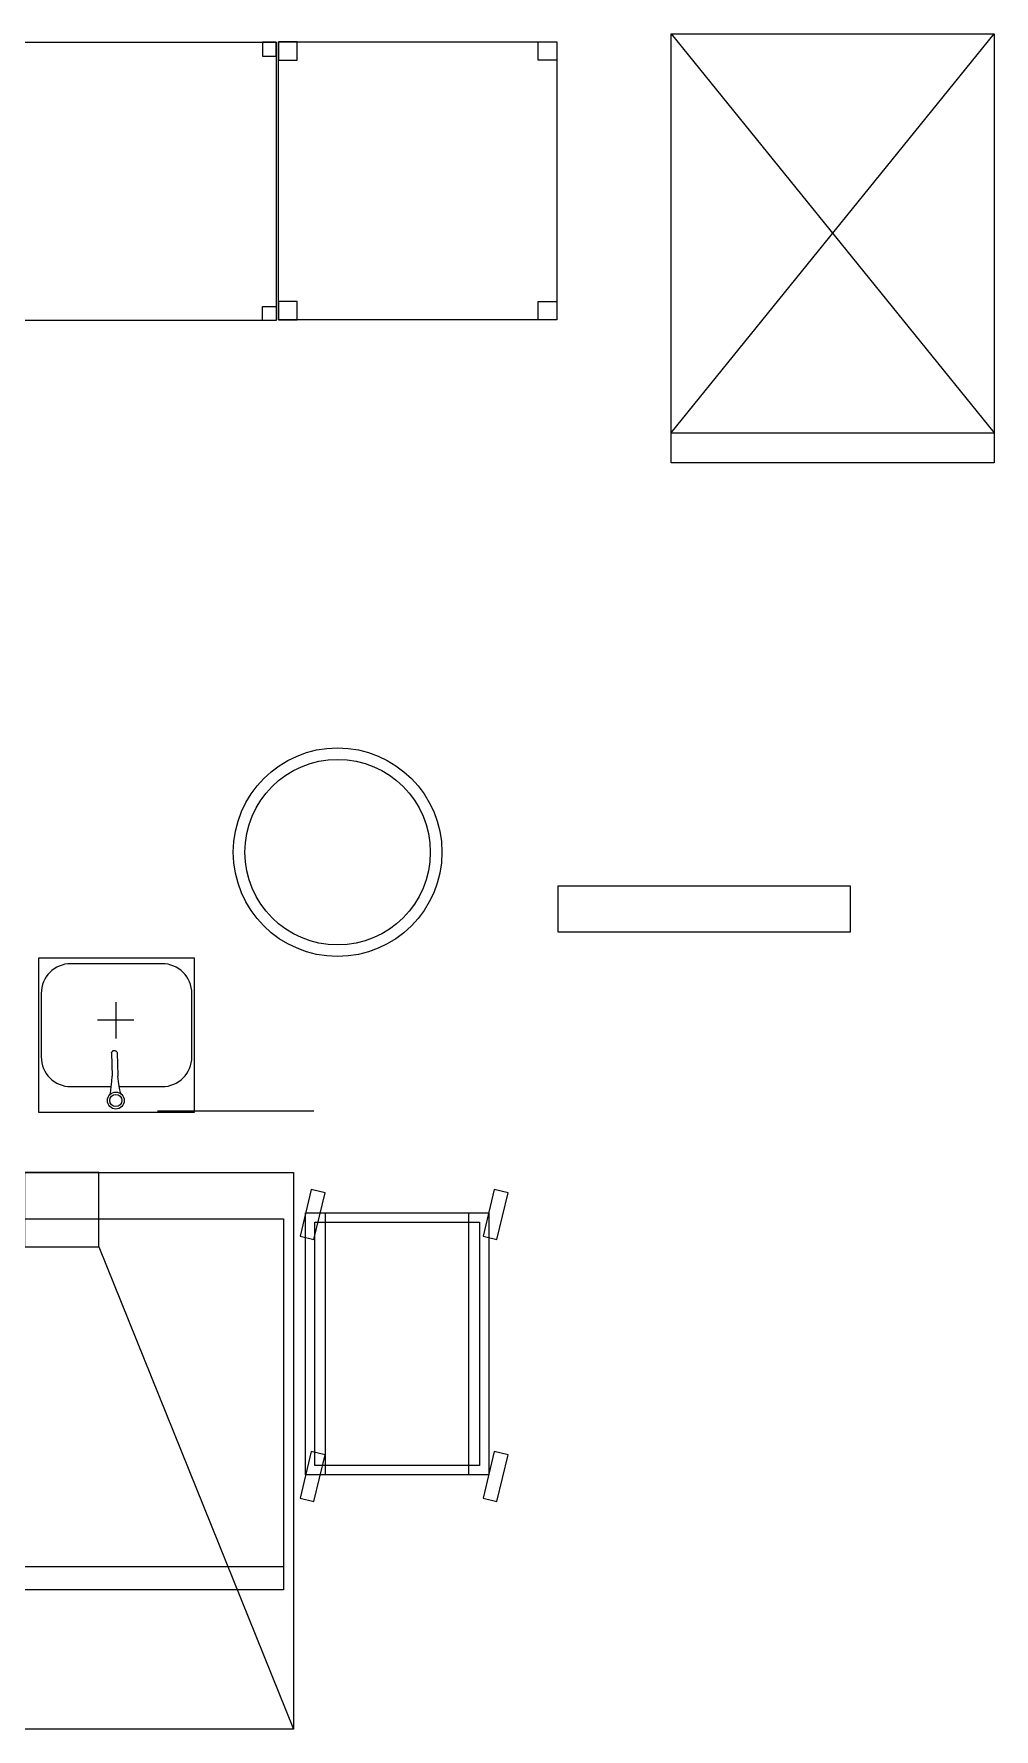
# Model space of a CAD drawing. Header units: millimetres. Extents: x -217779 to 263180, y 55413 to 130161.
# Drawn here: x -213646 to -211574, y 114461 to 118116 of the extents above; entities that cross this region are included whole.
import ezdxf

# ---------------------------------------------------------------- set-up
doc = ezdxf.new("R2010")
doc.units = ezdxf.units.MM
doc.layers.add('ТХ_пищеблок', color=30, linetype='Continuous', lineweight=20)
doc.layers.add('ТХ_привязка ТХ', color=7, linetype='Continuous', true_color=0x163d5c)

# ---------------------------------------------------------------- blocks, each defined once
blk = doc.blocks.new('A$C19c1ccfc')
at = {"layer": 'ТХ_пищеблок', "color": 140}
for p, q in [((-6287.1, -12234.6), (-5590.1, -13094.9)), ((-6287.1, -13094.9), (-5590.1, -12234.6)), ((-6287.1, -13094.9), (-5590.1, -13094.9))]:
    blk.add_line(p, q, dxfattribs=at)
at = {"layer": 'ТХ_пищеблок'}
for p, q in [((-7093.8, -12251.5, 0), (-7133.8, -12251.5, 0)), ((-7133.8, -12251.5, 0), (-7133.8, -12291.5, 0)), ((-7133.8, -12251.5, 0), (-6533.8, -12251.5, 0)), ((-7133.8, -12851.5, 0), (-7133.8, -12251.5, 0)), ((-7093.8, -12291.5, 0), (-7093.8, -12251.5, 0)), ((-6573.8, -12251.5, 0), (-6533.8, -12251.5, 0)), ((-6573.7, -12291.5, 0), (-6573.8, -12251.5, 0)), ((-6533.8, -12251.5, 0), (-6533.8, -12816.5, 0)), ((-6533.8, -12251.5, 0), (-6533.7, -12291.5, 0)), ((-7133.8, -12291.5, 0), (-7093.8, -12291.5, 0)), ((-6533.7, -12291.5, 0), (-6573.7, -12291.5, 0)), ((-7133.7, -12811.5, 0), (-7133.8, -12851.5, 0)), ((-7093.7, -12811.5, 0), (-7133.7, -12811.5, 0)), ((-7093.8, -12851.5, 0), (-7093.7, -12811.5, 0)), ((-6573.8, -12811.5, 0), (-6533.8, -12811.5, 0)), ((-6573.8, -12851.5, 0), (-6573.8, -12811.5, 0)), ((-6533.8, -12811.5, 0), (-6533.8, -12851.5, 0)), ((-6533.8, -12851.5, 0), (-7133.8, -12851.5, 0)), ((-7133.8, -12851.5, 0), (-7093.8, -12851.5, 0)), ((-6533.8, -12851.5, 0), (-6573.8, -12851.5, 0)), ((-6530.9, -14171.7), (-6530.9, -14071.7)), ((-6530.9, -14071.7), (-5900.9, -14071.7)), ((-5900.9, -14071.7), (-5900.9, -14171.7)), ((-5900.9, -14171.7), (-6530.9, -14171.7)), ((-7521.8, -14850.2), (-7101.8, -15890.2))]:
    blk.add_line(p, q, dxfattribs=at)
at = {"layer": 'ТХ_пищеблок', "color": 132}
for p, q in [((-7315, -14227.7), (-7652, -14227.7)), ((-7652, -14227.7), (-7652, -14559.7)), ((-7385, -14239.7), (-7582, -14239.7)), ((-7315, -14559.7), (-7315, -14227.7)), ((-7646, -14303.7), (-7646, -14440.7)), ((-7485.1, -14322.8), (-7485, -14401.1)), ((-7321, -14440.7), (-7321, -14303.7)), ((-7446.4, -14361.6), (-7524.7, -14361.7)), ((-7494.5, -14432.1), (-7494.3, -14431.1)), ((-7494.5, -14432.1), (-7494.3, -14431.1)), ((-7494.5, -14432.1), (-7493.2, -14482.5)), ((-7494.5, -14432.1), (-7493.2, -14482.5)), ((-7494.3, -14431.1), (-7493.8, -14430.2)), ((-7493.8, -14430.2), (-7493.2, -14429.3)), ((-7493.2, -14429.3), (-7492.4, -14428.6)), ((-7493.2, -14429.3), (-7492.4, -14428.6)), ((-7492.4, -14428.6), (-7491.5, -14428)), ((-7492.4, -14428.6), (-7491.5, -14428)), ((-7491.7, -14427.9), (-7491.1, -14427.5)), ((-7491.5, -14428), (-7490.5, -14427.5)), ((-7491.5, -14428), (-7490.5, -14427.5)), ((-7491.1, -14427.5), (-7490.4, -14427.2)), ((-7490.9, -14427.5), (-7489.8, -14427.2)), ((-7490.9, -14427.5), (-7489.8, -14427.2)), ((-7490.4, -14427.2), (-7489.6, -14427)), ((-7489.8, -14427.2), (-7488.7, -14427.1)), ((-7489.8, -14427.2), (-7488.7, -14427.1)), ((-7489.6, -14427), (-7488.7, -14426.9)), ((-7488.7, -14426.9), (-7487.9, -14426.9)), ((-7488.7, -14427.1), (-7487.6, -14427.2)), ((-7488.7, -14427.1), (-7487.6, -14427.2)), ((-7487.9, -14426.9), (-7487, -14427.1)), ((-7487.6, -14427.2), (-7486.5, -14427.4)), ((-7487.6, -14427.2), (-7486.5, -14427.4)), ((-7487, -14427.1), (-7486.2, -14427.4)), ((-7486.2, -14427.4), (-7485.7, -14427.7)), ((-7486.1, -14427.4), (-7485.1, -14427.8)), ((-7486.1, -14427.4), (-7485.1, -14427.8)), ((-7485.1, -14427.8), (-7484.2, -14428.4)), ((-7485.1, -14427.8), (-7484.2, -14428.4)), ((-7484.2, -14428.4), (-7483.3, -14429)), ((-7484.2, -14428.4), (-7483.3, -14429)), ((-7483.3, -14429), (-7482.6, -14429.9)), ((-7482.6, -14429.9), (-7482.1, -14430.8)), ((-7482.6, -14429.9), (-7482.1, -14430.8)), ((-7482.1, -14430.8), (-7481.8, -14431.7)), ((-7482.1, -14430.8), (-7481.8, -14431.7)), ((-7481.8, -14431.7), (-7480.4, -14481.1)), ((-7582, -14504.7), (-7494.7, -14504.7)), ((-7495.6, -14512.8), (-7494.7, -14504.8)), ((-7494.7, -14504.9), (-7493.8, -14493.9)), ((-7493.8, -14493.9), (-7493.2, -14482.5)), ((-7480.4, -14481), (-7480.4, -14481.1)), ((-7480.4, -14481.1), (-7480.3, -14482.1)), ((-7480.4, -14481.1), (-7480.3, -14482.1)), ((-7479.1, -14493.5), (-7480.3, -14482.1)), ((-7477.8, -14503.8), (-7479.1, -14493.5)), ((-7476.4, -14511.6), (-7477.8, -14503.7)), ((-7477.6, -14504.7), (-7385, -14504.7)), ((-7475, -14517.5), (-7476.4, -14511.6)), ((-7498.1, -14522), (-7496.7, -14518.6)), ((-7496.8, -14518.7), (-7495.6, -14512.8)), ((-7473.5, -14520.7), (-7475, -14517.4)), ((-7473.5, -14520.7), (-7475, -14517.4)), ((-7652, -14559.7), (-7315, -14559.7))]:
    blk.add_line(p, q, dxfattribs=at)
at = {"layer": 'ТХ_пищеблок', "color": 253}
blk.add_line((-7394.8, -14557), (-7057.8, -14557), dxfattribs=at)

msp = doc.modelspace()

# ---------------------------------------------------------------- linework, layer by layer
at = {"layer": 'ТХ_пищеблок', "color": 140}
msp.add_lwpolyline([(-211574, 118116.1), (-211574, 117191.1), (-212271, 117191.1), (-212271, 118116.1)], close=True, dxfattribs=at)
at = {"layer": 'ТХ_пищеблок', "ltscale": 0.1, "elevation": 0}
for points in [[(-213122.8, 117498.4), (-214322.8, 117498.4), (-214322.8, 118098.4), (-213122.8, 118098.4)], [(-213122.8, 118098.4), (-213152.8, 118098.4), (-213152.8, 118068.4), (-213122.8, 118068.4)], [(-213122.8, 117498.4), (-213152.8, 117498.4), (-213152.8, 117528.4), (-213122.8, 117528.4)]]:
    msp.add_lwpolyline(points, close=True, dxfattribs=at)
at = {"layer": 'ТХ_пищеблок', "lineweight": 9, "elevation": 0}
msp.add_lwpolyline([(-213085.7, 114460.5), (-214085.7, 114460.5), (-214085.7, 115660.5), (-213085.7, 115660.5)], close=True, dxfattribs=at)
at = {"layer": 'ТХ_пищеблок'}
for points, elevation in [([(-213505.7, 115660.5), (-213665.7, 115660.5), (-213665.7, 115500.5), (-213505.7, 115500.5)], 0), ([(-213071.5, 115523.3), (-213041.6, 115516.2), (-213017.6, 115617), (-213047.5, 115624.1)], -11.1), ([(-212676.5, 115523.3), (-212646.6, 115516.2), (-212622.6, 115617), (-212652.5, 115624.1)], -11.1), ([(-213996.8, 114760.5), (-213996.8, 115560.5), (-213106.8, 115560.5), (-213106.8, 114760.5)], 0), ([(-212664.5, 115008.7), (-213059.5, 115008.7), (-213059.5, 115573.7), (-212664.5, 115573.7)], -11.1), ([(-213016.9, 115008.7), (-213059.5, 115008.7), (-213059.5, 115573.7), (-213016.9, 115573.7)], -11.1), ([(-212684.5, 115028.7), (-213039.5, 115028.7), (-213039.5, 115553.7), (-212684.5, 115553.7)], -11.1), ([(-212664.5, 115008.7), (-212707.1, 115008.7), (-212707.1, 115573.7), (-212664.5, 115573.7)], -11.1), ([(-213071.5, 114958.3), (-213041.6, 114951.2), (-213017.6, 115052), (-213047.5, 115059.1)], -11.1), ([(-212676.5, 114958.3), (-212646.6, 114951.2), (-212622.6, 115052), (-212652.5, 115059.1)], -11.1)]:
    msp.add_lwpolyline(points, close=True, dxfattribs=dict(at, elevation=elevation))
at = {"layer": 'ТХ_пищеблок', "elevation": 0}
msp.add_lwpolyline([(-213106.8, 114810.5), (-213996.8, 114810.5)], dxfattribs=at)
at = {"layer": 'ТХ_пищеблок'}
for radius in [225, 200]:
    msp.add_circle((-212990.4, 116351.5), radius, dxfattribs=at)
at = {"layer": 'ТХ_пищеблок', "color": 132}
for radius in [18.3, 13]:
    msp.add_circle((-213468.9, 115816), radius, dxfattribs=at)
for centre, start, end in [((-213565.9, 116047), 90, 180), ((-213368.9, 116047), 0, 90), ((-213565.9, 115910), 180, 270), ((-213368.9, 115910), 270, 0)]:
    msp.add_arc(centre, 64, start, end, dxfattribs=at)

# ---------------------------------------------------------------- block references
at = {"layer": 'ТХ_привязка ТХ', "color": 1, "ltscale": 100}
msp.add_blockref('A$C19c1ccfc', (-205983.9, 130350.7), dxfattribs=at)

doc.saveas('drawing.dxf')
